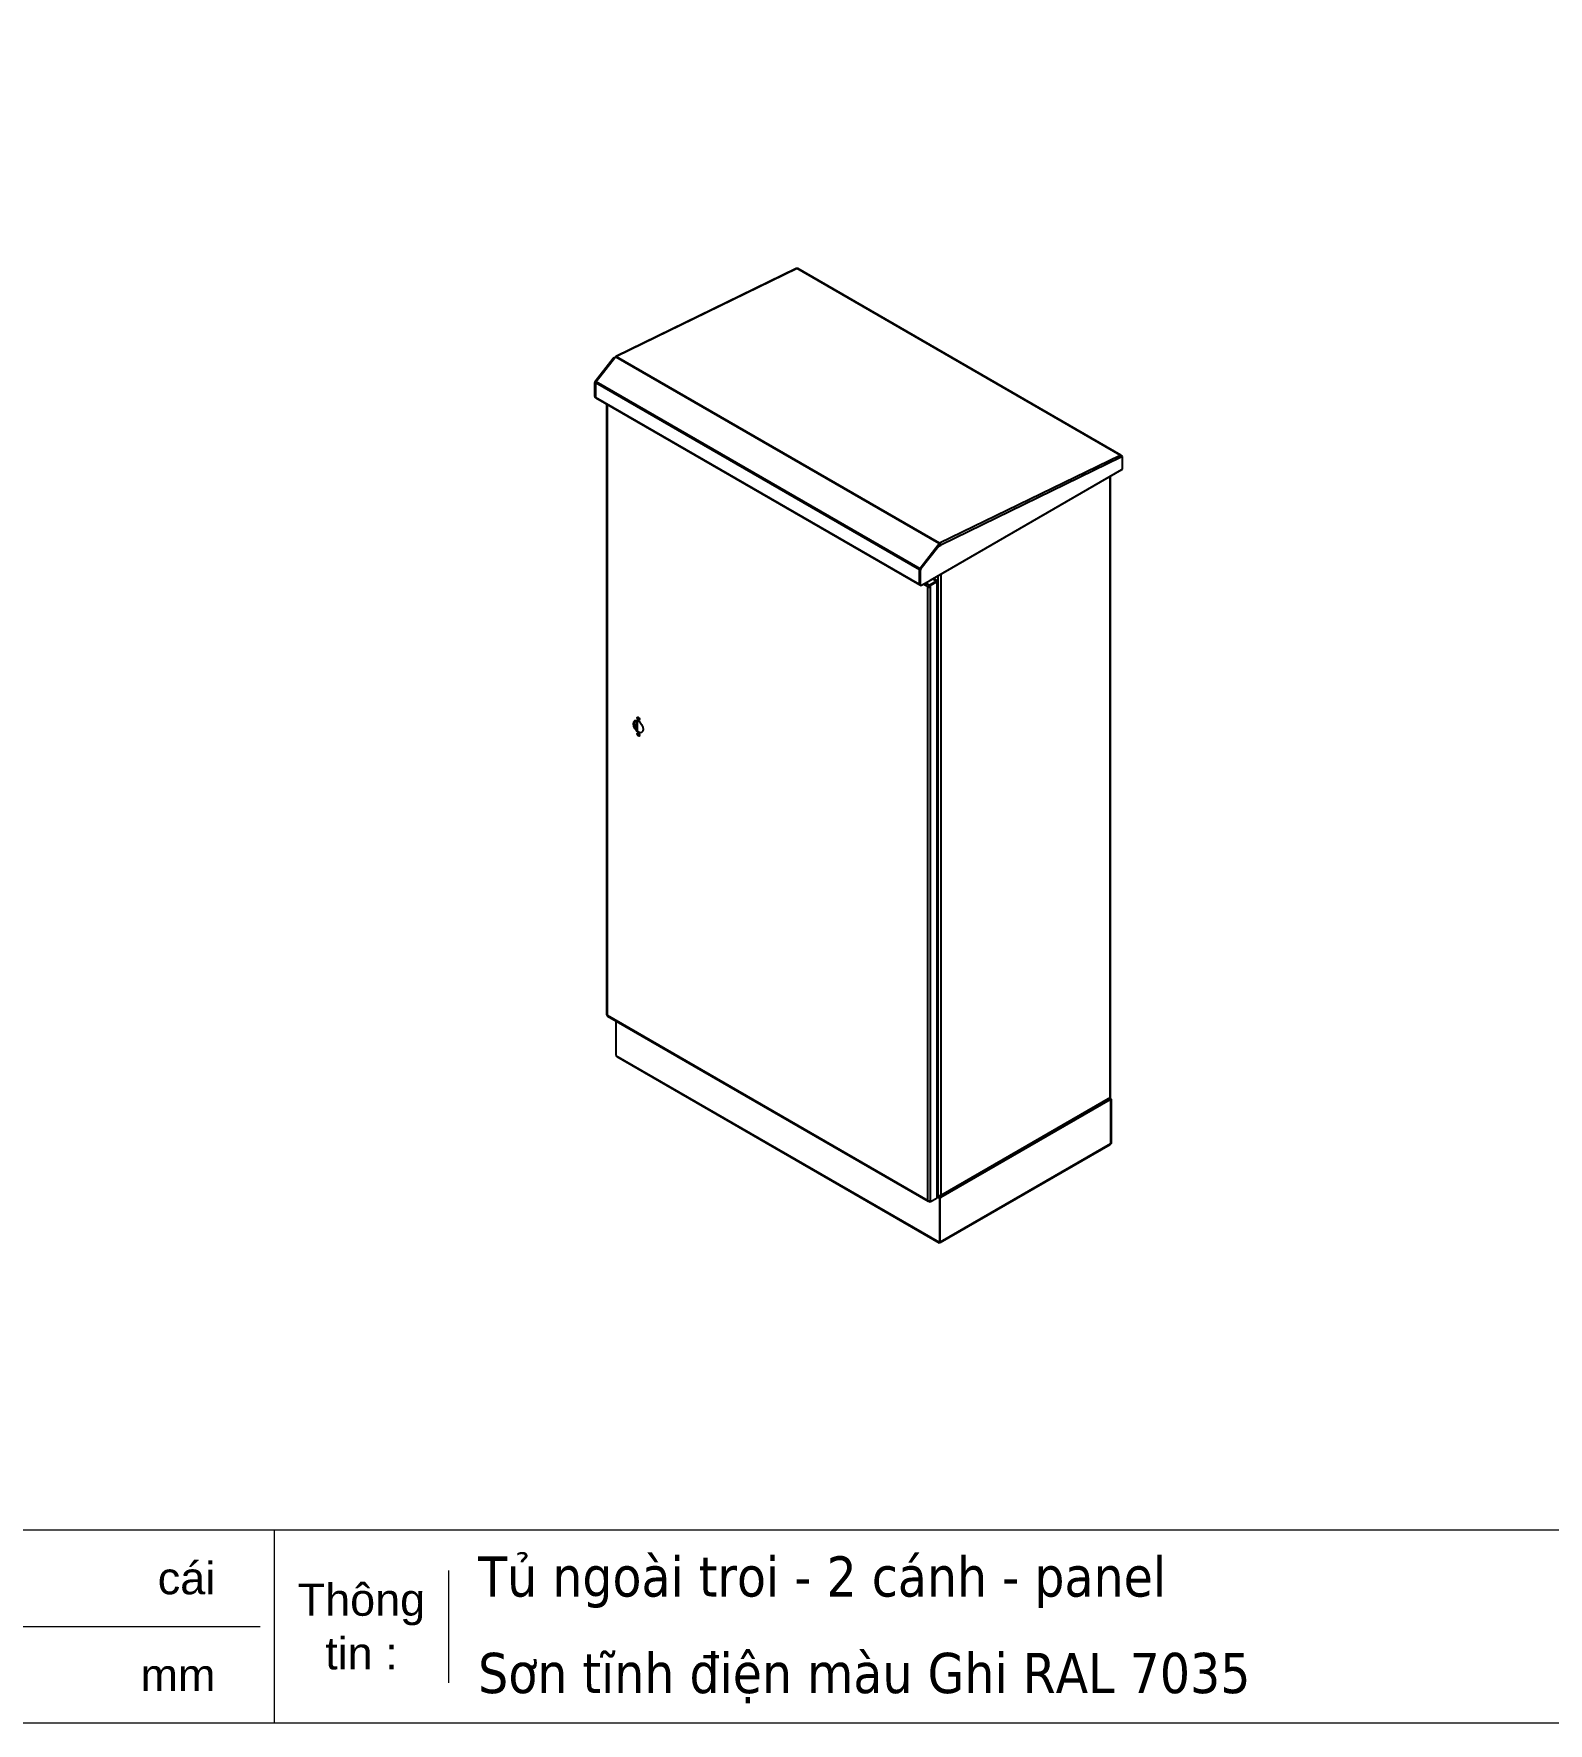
# Model space of a CAD drawing. Header units: inches. Extents: x 21 to 136330, y 8 to 58290.
# Drawn here: x 30716 to 32703, y 40855 to 43071 of the extents above; entities that cross this region are included whole.
import ezdxf
from ezdxf.enums import TextEntityAlignment as Align

# ---------------------------------------------------------------- set-up
doc = ezdxf.new("R2010")
doc.units = ezdxf.units.IN
doc.header["$MEASUREMENT"] = 0
doc.layers.add('0 TĂNG CỨNG', color=7, linetype='Continuous', lineweight=15)
doc.layers.add('@.0.DM. NÉT CHÍNH', color=7, linetype='Continuous')
doc.styles.add('ARIAL', font='arial.ttf')
doc.styles.add('Tahoma (Input Text)', font='tahoma.ttf')

# ---------------------------------------------------------------- blocks, each defined once
blk = doc.blocks.new('KHUNG KT1')
at = {"color": 7}
for p, q in [((7128, -4752), (0, -4752)), ((4868.8, -4752), (4868.8, -5040)), ((5128.7, -4812), (5128.7, -4980)), ((4848, -4896), (0, -4896))]:
    blk.add_line(p, q, dxfattribs=at)
blk.add_lwpolyline([(0, 0), (7128, 0), (7128, -5040), (0, -5040)], close=True, dxfattribs=at)
at = {"color": 2, "char_height": 48, "style": 'ARIAL'}
for s, insert, width, attachment_point in [('cái', (4695, -4824), 2202.321, 4), ('Thông\\Ptin :', (4998.8, -4896), 259.945, 5), ('mm', (4669.3, -4968), 2202.321, 4)]:
    blk.add_mtext(s, dxfattribs=dict(at, insert=insert, width=width, attachment_point=attachment_point))
at = {"color": 1, "style": 'Tahoma (Input Text)', "flags": 8}
for tag, p in [('#03', (1514.7, -4846.3)), ('#01', (328.9, -4851.1)), ('#05', (2819, -4851.1)), ('#07', (4424, -4851.1)), ('#09', (5172.9, -4851.1)), ('#02', (189.8, -4995.1)), ('#04', (1755.3, -4995.1)), ('#06', (2727.8, -4995.1)), ('#08', (4382.7, -4995.1)), ('#10', (5172.9, -4995.1))]:
    blk.add_attdef(tag, p, '', height=60, dxfattribs=at)
blk.add_attdef('#11', text='', height=60, dxfattribs=at).set_placement((6996, -4961.6), align=Align.CENTER)
at = {"layer": '0 TĂNG CỨNG', "color": 1, "style": 'ARIAL'}
blk.add_attdef('#12', (852.8, -4987.6), '', height=60, dxfattribs=at)
blk = doc.blocks.new('ádfsdg')
at = {"layer": '@.0.DM. NÉT CHÍNH'}
for p, q in [((206.4, 600.4), (-30.3, 485)), ((207.5, 600.3), (-29.2, 484.9)), ((631.2, 355.7), (207.5, 600.3)), ((632.2, 355.7), (208.5, 600.4)), ((-57, 452.9), (-33.6, 482.6)), ((-32.9, 482.1), (-56.2, 452.4)), ((-56, 452.3), (-30.7, 484.4)), ((-31.1, 483.8), (-33.6, 482.6)), ((-33.6, 482.6), (-32.9, 482.1)), ((-32.2, 482.4), (-32.9, 482.1)), ((-30.1, 484.1), (-30.7, 484.4)), ((393.6, 239.5), (-30.1, 484.1)), ((-29.2, 484.9), (394.5, 240.3)), ((-57, 450.4), (-57.8, 450.9)), ((-57.8, 432.3), (-57.8, 450.9)), ((-56.2, 452.4), (-57, 452.9)), ((-57, 450.4), (-57, 431.8)), ((368, 205), (-56.7, 450.2)), ((-56.7, 431.7), (-56.7, 450.2)), ((-56, 452.3), (368.8, 207)), ((-57, 431.8), (-57.8, 432.3)), ((-56.5, 430.8), (-57.3, 431.3)), ((-56.7, 431.7), (368, 186.4)), ((-56.3, 430.7), (368.5, 185.4)), ((-42.3, 422.6), (-42.3, -378.3)), ((-41.6, 422.2), (-41.6, -379.2)), ((394.5, 240.3), (631.2, 355.7)), ((632.7, 354.7), (632.3, 354.5)), ((632.7, 354.7), (633.2, 354.4)), ((382.4, 191.6), (633.5, 336.7)), ((632.7, 352.9), (396, 237.4)), ((633.2, 354.4), (632.5, 354)), ((632.6, 353.7), (633.5, 354.1)), ((632.7, 352.9), (634.3, 353.6)), ((633.2, 354), (633.2, 354.4)), ((634.3, 353.6), (633.5, 354.1)), ((633.5, 336.7), (634.3, 337.1)), ((634.3, 337.1), (634.3, 353.6)), ((618.1, -487.3), (618.1, 327.8)), ((618.8, -486.4), (618.8, 328.2)), ((394.1, 239.2), (368.8, 207)), ((369.1, 206.9), (392.5, 236.6)), ((393.3, 236.1), (369.9, 206.4)), ((395.2, 237.9), (392.5, 236.6)), ((392.5, 236.6), (393.3, 236.1)), ((393.2, 236.9), (394.5, 238.6)), ((393.3, 236.1), (396, 237.4)), ((394.1, 239.2), (393.6, 239.5)), ((394.5, 238.6), (394.1, 239.2)), ((394.5, 239.3), (394.5, 240.3)), ((395.2, 237.9), (396, 237.4)), ((368.3, 205.1), (368, 205)), ((368, 205), (368, 186.4)), ((369.1, 204.4), (368.3, 204.8)), ((368.3, 186.3), (368.3, 204.8)), ((368.8, 207), (369, 206.8)), ((369.9, 206.4), (369.1, 206.9)), ((369.1, 204.4), (369.1, 185.8)), ((395.9, 199.4), (395.9, -615.6)), ((368, 186.4), (368.3, 186.6)), ((369.1, 185.8), (368.3, 186.3)), ((369.6, 184.8), (368.8, 185.2)), ((370.7, 184.9), (382.4, 191.6)), ((378.9, 182.6), (372.9, 186.1)), ((376, 188), (380.5, 185.4)), ((379.7, 183.1), (378.9, 182.6)), ((378.9, -622), (378.9, 182.6)), ((379.7, 184.7), (379.7, 183.1)), ((379.7, 183.1), (381.1, 182.3)), ((380.5, 185.4), (380.5, 184.5)), ((380.5, 185.4), (381.2, 185)), ((381.2, 184.1), (380.5, 184.5)), ((390.5, 190.4), (381.2, 185)), ((381.2, 184.1), (381.2, 185)), ((381.2, 184.1), (381.3, 184.1)), ((390.6, 190.3), (381.3, 184.9)), ((381.3, 183.1), (381.3, 184.9)), ((381.3, 184.9), (382.1, 184.5)), ((382.1, 182.6), (381.3, 183.1)), ((382.1, 184.5), (391.4, 189.8)), ((382.1, 184.5), (382.1, 182.6)), ((382.1, 182.6), (382.1, -622)), ((390.5, 190.4), (385.3, 193.3)), ((391.2, 190.7), (386, 193.7)), ((390.5, 190.4), (390.5, 190.2)), ((391.4, 189.8), (390.6, 190.3)), ((391.4, 116.4), (391.4, 189.8)), ((392, 117.3), (392, 190)), ((392.7, -614.7), (392.7, 197.6)), ((391.4, 67.4), (391.4, 116.4)), ((391.4, -189.8), (391.4, 67.4)), ((392, -188.9), (392, 68.3)), ((-2.9, -4.8), (-2.9, 7.7)), ((-2.1, 7.5), (-2.1, -5.7)), ((391.4, -238.8), (391.4, -189.8)), ((391.4, -496), (391.4, -238.8)), ((392, -495.1), (392, -237.9)), ((-41.6, -379.2), (378.9, -622)), ((-41.2, -380.2), (379.4, -623)), ((-30, -386.7), (-30, -431.9)), ((-30, -431.9), (394.3, -676.8)), ((-28.8, -433.3), (394.1, -677.5)), ((618.6, -487), (395.9, -615.6)), ((395.9, -615.6), (618.1, -487.3)), ((618.5, -486.9), (618.6, -487)), ((618.6, -487.9), (618.6, -487)), ((391.4, -545), (391.4, -496)), ((618.6, -487.9), (395.9, -616.5)), ((618.1, -490.1), (395.9, -618.3)), ((617.9, -489), (618.9, -489.6)), ((618, -489.2), (618, -489.2)), ((618, -489.2), (618.8, -489.7)), ((618.1, -488.2), (619.7, -489.1)), ((618.1, -490.1), (618.8, -489.7)), ((618.8, -489.7), (618.8, -547.2)), ((618.9, -489.6), (619.7, -489.1)), ((618.9, -547.2), (618.9, -489.6)), ((619.7, -489.1), (619.7, -546.7)), ((391.4, -618.5), (391.4, -545)), ((392, -616.8), (392, -544.1)), ((395.1, -677.1), (618, -548.5)), ((395.2, -676.3), (618.8, -547.2)), ((618.9, -547.2), (618.8, -547.1)), ((619.7, -546.7), (618.9, -547.2)), ((382.1, -623.9), (391.4, -618.5)), ((392.7, -618.3), (391.8, -617.8)), ((392.7, -614.7), (392, -613.5)), ((392, -613.5), (392.7, -614.7)), ((392, -614.3), (392.7, -614.7)), ((394.3, -616.3), (392, -615)), ((393.5, -617.9), (392.7, -618.3)), ((392.7, -618.3), (394.3, -619.3)), ((394.3, -616.5), (392.9, -617.3)), ((393.5, -617.9), (395.1, -618.8)), ((394.3, -616.5), (394.3, -616.3)), ((395.7, -617.3), (394.3, -616.5)), ((395.1, -618.8), (394.3, -619.3)), ((394.3, -619.3), (394.3, -676.8)), ((395.1, -617.9), (394.4, -618.3)), ((395.2, -618.7), (394.4, -618.3)), ((394.4, -618.3), (394.4, -618.4)), ((395.1, -617.9), (395.9, -618.3)), ((395.1, -676.4), (395.1, -618.8)), ((395.2, -618.7), (395.9, -618.3)), ((395.2, -676.3), (395.2, -618.7)), ((395.9, -616.5), (395.5, -615.8)), ((395.9, -615.6), (395.9, -616.5)), ((379.7, -622.3), (379.7, -623.1)), ((380.5, -622.9), (380.5, -622.4)), ((381.2, -623.3), (380.5, -622.9)), ((381.1, -622.4), (381.2, -622.4)), ((381.2, -622.4), (381.2, -623.3)), ((381.3, -622.4), (381.2, -622.4)), ((381.2, -623.3), (381.3, -623.3)), ((381.3, -623.4), (381.3, -622.3)), ((381.3, -623.4), (382.1, -623.9)), ((382.1, -622), (382.1, -623.9)), ((394.3, -676.8), (395.1, -676.4)), ((395.2, -676.3), (395.1, -676.2))]:
    blk.add_line(p, q, dxfattribs=at)
for centre, major_axis, ratio, start_param, end_param in [((207.4, 598.4), (-0.99, 2.02), 0.620313, 5.539655, 6.283185), ((207.4, 598.4), (1.13, 1.95), 0.57735, 0, 0.707906), ((-29.3, 483), (-0.99, 2.02), 0.620313, 5.539655, 6.994136), ((-29.3, 483), (-1.12, -1.95), 0.57735, 3.849498, 4.467519), ((-56.2, 451.8), (1.12, 1.95), 0.57735, 1.325927, 2.356299), ((-55.4, 451.3), (-1.12, -1.95), 0.57735, 4.467519, 5.497892), ((-55.2, 451.2), (1.12, 1.95), 0.57735, 1.325927, 2.356299), ((-56.2, 433.2), (-1.12, -1.95), 0.57735, 5.497892, 6.283185), ((-55.4, 432.8), (-1.12, -1.95), 0.57735, 5.497892, 6.401311), ((-55.2, 432.6), (-1.12, -1.95), 0.57735, 5.497892, 6.283185), ((631.1, 353.8), (1.12, 1.95), 0.57735, 5.497787, 6.991091), ((631.1, 353.8), (0.99, -2.02), 0.620313, 0.827266, 2.398062), ((394.4, 238.4), (1.12, 1.95), 0.57735, 0.707906, 1.325927), ((394.4, 238.4), (-0.562, -0.974), 0.57735, 3.849498, 4.236916), ((394.4, 238.4), (-0.99, 2.02), 0.620313, 3.968859, 5.539655), ((394.4, 238.4), (0.49, -1.01), 0.620313, 0.827266, 2.398062), ((369.6, 205.9), (-1.12, -1.95), 0.57735, 4.467519, 5.497892), ((369.9, 205.7), (1.12, 1.95), 0.57735, 1.325927, 2.356299), ((370.7, 205.3), (-1.12, -1.95), 0.57735, 4.467519, 5.497892), ((369.6, 187.3), (-1.12, -1.95), 0.57735, 5.497892, 6.401311), ((369.9, 187.2), (-1.12, -1.95), 0.57735, 5.497892, 6.283185), ((370.7, 186.7), (-1.12, -1.95), 0.57735, 5.497892, 7.068688), ((380.5, 183.6), (-1.13, -1.95), 0.57735, 4.45059, 5.497787), ((380.5, 183.6), (2.25, 0), 0.57735, 3.926991, 4.974188), ((380.5, 183.6), (-1.13, -1.95), 0.57735, 3.926991, 4.45059), ((380.5, 183.6), (0.563, 0.974), 0.57735, 0.785398, 2.356194), ((380.5, 183.6), (-1.13, 0), 0.57735, 0.785398, 2.356194), ((380.5, 183.6), (2.25, 0), 0.57735, 4.974188, 5.497787), ((389.8, 117.3), (2.25, 0), 0.57735, 5.497787, 6.283185), ((389.8, 68.3), (2.25, 0), 0.57735, 5.497787, 7.068583), ((0, 0), (-4.5, 7.79), 0.57735, 0.088504, 3.053089), ((0, 10.4), (-1.13, 1.95), 0.57735, 0.361367, 2.780226), ((0, -10.4), (-1.13, 1.95), 0.57735, 0.361367, 2.780226), ((389.8, -188.9), (2.25, 0), 0.57735, 5.497787, 6.283185), ((389.8, -237.9), (2.25, 0), 0.57735, 5.497787, 7.068583), ((-40, -378.3), (-2.25, 0), 0.57735, 0, 0.785398), ((-40, -378.3), (-1.12, -1.95), 0.57735, 5.497787, 6.283185), ((616.5, -486.4), (2.25, 0), 0.57735, 5.497787, 6.283185), ((389.8, -495.1), (2.25, 0), 0.57735, 5.497787, 6.283185), ((616.5, -489.1), (1.13, -1.95), 0.57735, 1.308997, 1.570796), ((616.5, -489.1), (1.13, -1.95), 0.57735, 0.785398, 1.308997), ((389.8, -544.1), (2.25, 0), 0.57735, 5.497787, 7.068583), ((394.3, -613.8), (1.59, -2.76), 0.57735, 4.712389, 6.283185), ((394.3, -613.8), (1.59, -2.76), 0.57735, 4.712389, 5.235988), ((394.3, -617.4), (-1.12, -1.95), 0.57735, 4.974188, 5.497787), ((394.3, -617.4), (-1.12, -1.95), 0.57735, 4.28531, 4.974188), ((394.3, -617.4), (-0.562, -0.974), 0.57735, 3.926991, 5.497787), ((394.3, -614.7), (2.25, 0), 0.57735, 4.45059, 5.497787), ((394.3, -617.4), (0.563, -0.974), 0.57735, 0.785398, 2.356194), ((394.3, -617.4), (-1.12, 1.95), 0.57735, 4.45059, 4.775053), ((394.3, -617.4), (-1.13, 1.95), 0.57735, 3.926991, 4.45059), ((380.5, -621.1), (-1.12, -1.95), 0.57735, 5.497787, 6.544985), ((380.5, -621.1), (-2.25, 0), 0.57735, 0.785398, 1.832596), ((380.5, -621.1), (-1.12, -1.95), 0.57735, 0.261799, 0.785398), ((380.5, -621.1), (-2.25, 0), 0.57735, 1.832596, 2.356194)]:
    blk.add_ellipse(centre, major_axis=major_axis, ratio=ratio, start_param=start_param, end_param=end_param, dxfattribs=at)
for centre, major_axis in [((-0.8, -0.5), (-4.5, 7.79)), ((-0.8, 10), (-1.13, 1.95)), ((-0.8, -10.9), (-1.13, 1.95))]:
    blk.add_ellipse(centre, major_axis=major_axis, ratio=0.57735, dxfattribs=at)
for points in [[(390.9, 190.7), (390.8, 190.6), (390.6, 190.5), (390.5, 190.4)], [(390.6, 190.3), (390.6, 190.3), (390.7, 190.3), (390.7, 190.3)], [(391, 190.7), (391, 190.7), (391, 190.7), (390.9, 190.7)], [(391.4, 190.1), (391.5, 190.5), (391.3, 190.8), (391, 190.7)], [(392, 190), (391.9, 189.9), (391.7, 189.9), (391.4, 189.8)], [(392, 190), (391.9, 190), (391.8, 190), (391.7, 190)], [(-30, -431.9), (-29.9, -432.3), (-29.7, -432.6), (-29.4, -432.9)], [(-29.4, -432.9), (-29.2, -433), (-29, -433.2), (-28.8, -433.3)], [(618.3, -548.2), (618.2, -548.3), (618.1, -548.4), (618, -548.5)], [(618.5, -548), (618.4, -548), (618.4, -548.1), (618.3, -548.2)], [(618.8, -547.2), (618.7, -547.5), (618.6, -547.7), (618.5, -548)], [(619.1, -547.5), (618.9, -547.7), (618.7, -547.8), (618.5, -547.9)], [(618.7, -547.6), (618.8, -547.6), (619, -547.6), (619.1, -547.5)], [(618.8, -547.3), (618.8, -547.2), (618.9, -547.2), (618.9, -547.2)], [(619.7, -546.7), (619.6, -547), (619.4, -547.3), (619.1, -547.5)], [(391.4, -618.5), (391.8, -618.1), (392, -617.5), (392, -616.8)], [(394.5, -676.9), (394.9, -677.3), (395.2, -677.2), (395.3, -676.8)], [(395.1, -676.4), (395.1, -676.4), (395, -676.4), (395, -676.5)], [(395.3, -676.8), (395.3, -676.7), (395.3, -676.5), (395.2, -676.3)]]:
    blk.add_open_spline(points, degree=3, dxfattribs=at)
for points, knots in [([(390.7, 190.3), (390.9, 190.2), (391, 190.1), (391.4, 190.1), (391.5, 190), (391.7, 190), (391.7, 190), (391.7, 190)], [0, 0, 0, 0, 0.0693695, 0.0693695, 0.1384765, 0.1384765, 0.1564909, 0.1564909, 0.1564909, 0.1564909]), ([(390.9, 190.2), (390.9, 190.2), (390.9, 190.2), (391, 190.4), (391, 190.6), (391, 190.7)], [-0.09649044, -0.09649044, -0.09649044, -0.09649044, -0.08453239, -0.08453239, 0, 0, 0, 0]), ([(390.9, 190.2), (390.9, 190.2), (390.9, 190.2), (390.9, 190.4), (390.9, 190.5), (390.9, 190.7)], [-0.09701806, -0.09701806, -0.09701806, -0.09701806, -0.09001923, -0.09001923, 0, 0, 0, 0]), ([(391.7, 190), (391.8, 190), (391.9, 190), (392, 190), (392, 190), (392, 190)], [0, 0, 0, 0, 0.06575544, 0.06575544, 0.09008706, 0.09008706, 0.09008706, 0.09008706]), ([(392, 190), (392.1, 190), (392, 190), (392, 190), (392, 190), (392, 190), (392, 190)], [-0.518658, -0.518658, -0.518658, -0.518658, -0.3376904, -0.3376904, -0.3376904, -0.3123669, -0.3123669, -0.3123669, -0.3123669]), ([(395, -676.5), (394.9, -676.6), (394.7, -676.7), (394.5, -676.9), (394.4, -677), (394.3, -677.2), (394.2, -677.3), (394.2, -677.4), (394.1, -677.5), (394.1, -677.5)], [0, 0, 0, 0, 0.0693757, 0.0693757, 0.1384824, 0.1384824, 0.2062241, 0.2062241, 0.2465068, 0.2465068, 0.2465068, 0.2465068]), ([(394.1, -677.5), (394.1, -677.5), (394.1, -677.5), (394.1, -677.4), (394.1, -677.4), (394.2, -677.2), (394.3, -676.8)], [-0.5098141, -0.5098141, -0.5098141, -0.5098141, -0.350237, -0.350237, -0.350237, 0, 0, 0, 0]), ([(394.9, -676.6), (394.9, -676.6), (394.9, -676.6), (395, -676.7), (395.1, -676.8), (395.3, -676.8)], [-0.09701806, -0.09701806, -0.09701806, -0.09701806, -0.09001923, -0.09001923, 0, 0, 0, 0])]:
    blk.add_open_spline(points, degree=3, knots=knots, dxfattribs=at)

msp = doc.modelspace()

# ---------------------------------------------------------------- block references
at = {"layer": '0 TĂNG CỨNG', "color": 1}
ref = msp.add_blockref('KHUNG KT1', (26750.5918, 45286.5478), dxfattribs=dict(at, xscale=0.8792977987369557, yscale=0.8792977987369557, zscale=0.8792977987369557))
ref.add_attrib('#10', 'Sơn tĩnh điện màu Ghi RAL 7035', (31299.1114, 40894.4021), dxfattribs={"layer": '0', "color": 1, "height": 52.757868, "style": 'Tahoma (Input Text)'})
ref.add_attrib('#09', 'Tủ ngoài troi - 2 cánh - panel', (31299.1114, 41021.021), dxfattribs={"layer": '0', "color": 1, "height": 52.757868, "style": 'Tahoma (Input Text)'})
at = {"layer": '@.0.DM. NÉT CHÍNH', "color": 6}
msp.add_blockref('ádfsdg', (31509.8888, 42162.551), dxfattribs=at)

doc.saveas('drawing.dxf')
